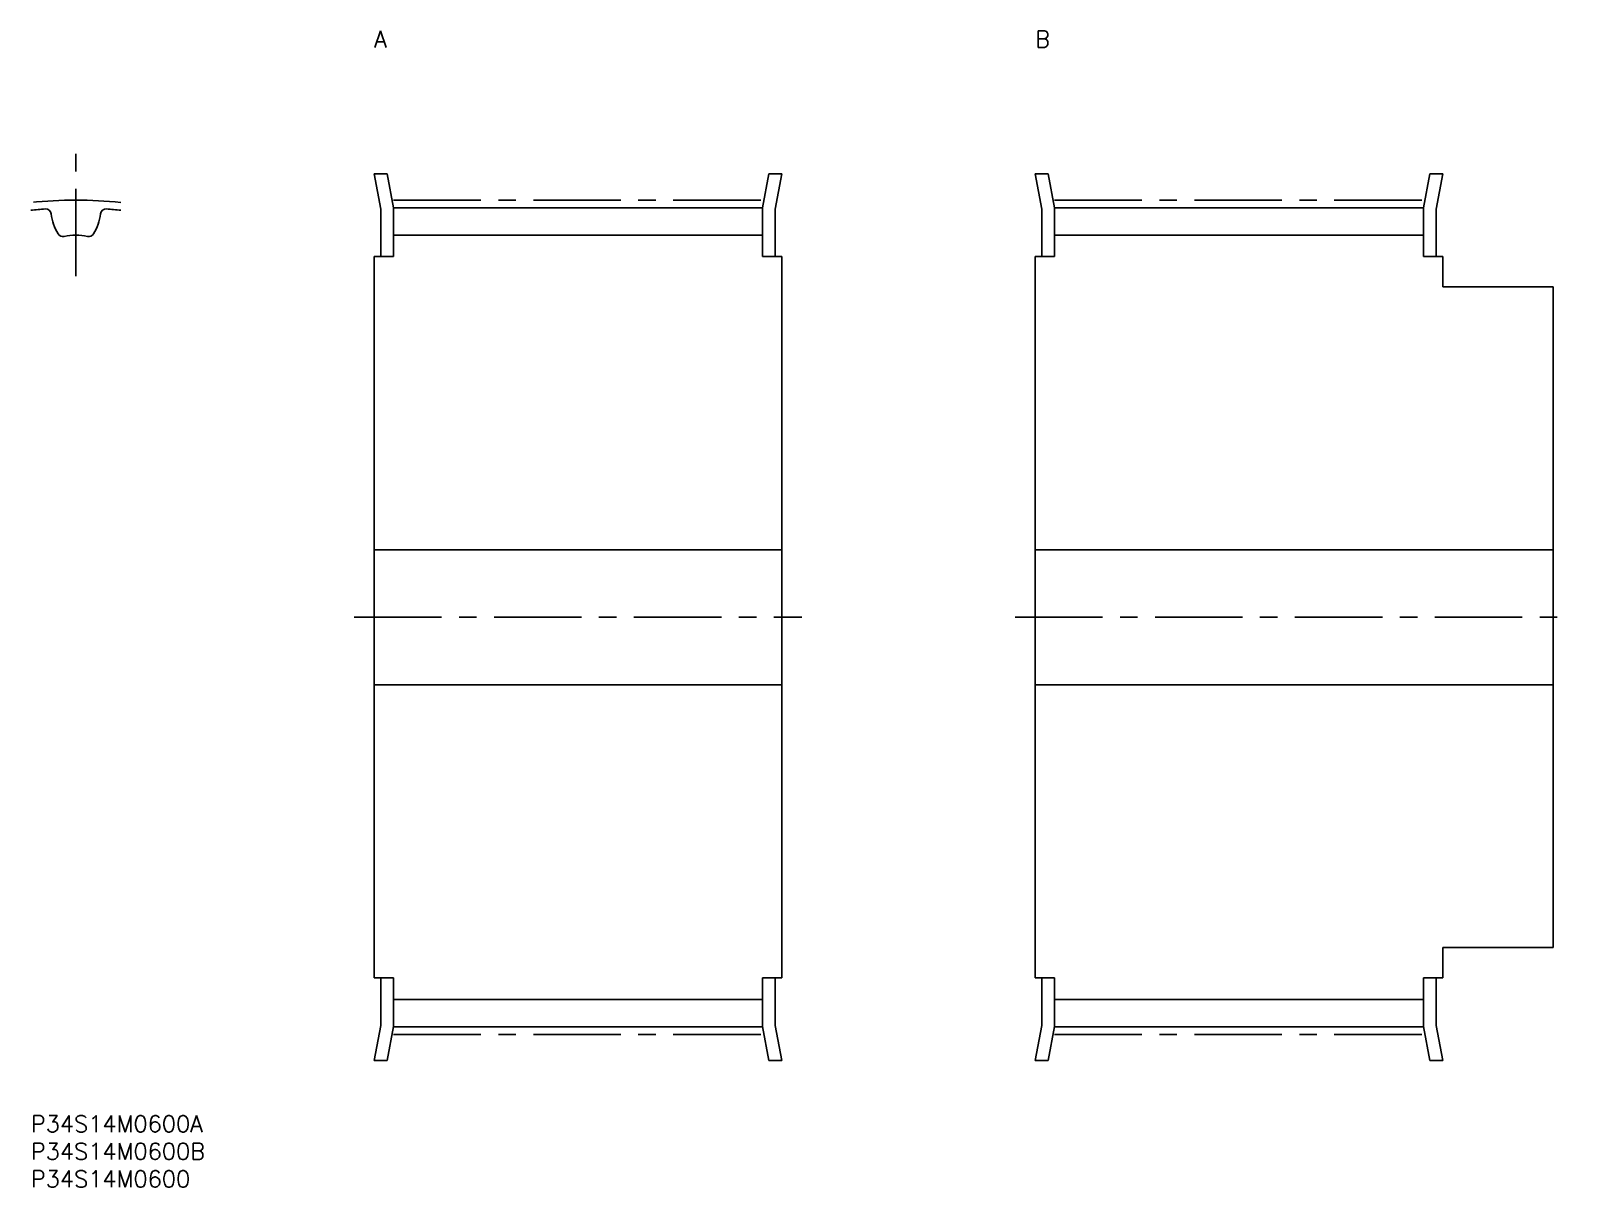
# Model space of a CAD drawing. Extents: x 0 to 280, y -13 to 197.
import ezdxf

# ---------------------------------------------------------------- set-up
doc = ezdxf.new("R2010")
doc.units = 0
doc.header["$LTSCALE"] = 0.5
doc.linetypes.add('CENTER', pattern=[50.8, 31.75, -6.35, 6.35, -6.35])
for name, color, linetype in [('MSM_CENTER', 1, 'CENTER'), ('MSM_CONTINUOUS', 7, 'CONTINUOUS'), ('MSM_PART_NUMBER', 7, 'CONTINUOUS')]:
    doc.layers.add(name, color=color, linetype=linetype)
doc.styles.get("Standard").update_dxf_attribs({"font": 'txt.shx', "height": 3, "bigfont": 'bigfont.shx'})

# ---------------------------------------------------------------- blocks, each defined once
blk = doc.blocks.new('*U31')
at = {"layer": 'MSM_PART_NUMBER'}
blk.add_text('P34S14M0600A', height=3, dxfattribs=at).set_placement((0, -3))
blk = doc.blocks.new('*U32')
at = {"layer": 'MSM_PART_NUMBER'}
blk.add_text('P34S14M0600B', height=3, dxfattribs=at).set_placement((0, -8))
blk = doc.blocks.new('*U33')
at = {"layer": 'MSM_PART_NUMBER'}
blk.add_text('P34S14M0600', height=3, dxfattribs=at).set_placement((0, -13))
blk = doc.blocks.new('*U34')
at = {"layer": 'MSM_PART_NUMBER'}
blk.add_text('A', height=3, dxfattribs=at).set_placement((62.33, 194))
blk = doc.blocks.new('*U35')
at = {"layer": 'MSM_PART_NUMBER'}
blk.add_text('B', height=3, dxfattribs=at).set_placement((182.33, 194))

msp = doc.modelspace()

# ---------------------------------------------------------------- linework, layer by layer
at = {"layer": 'MSM_CENTER'}
for p, q in [((8.17, 152.43), (8.17, 175.02)), ((65.83, 166.26), (132.83, 166.26)), ((185.83, 166.26), (252.83, 166.26)), ((58.68, 90.5), (139.98, 90.5)), ((178.68, 90.5), (279.98, 90.5)), ((65.83, 14.74), (132.83, 14.74)), ((185.83, 14.74), (252.83, 14.74))]:
    msp.add_line(p, q, dxfattribs=at)
msp.add_arc((8.17, 90.5), 75.76, 83.8111, 96.1889, dxfattribs=at)
at = {"layer": 'MSM_CONTINUOUS'}
for p, q in [((64.68, 171), (62.33, 171)), ((62.33, 171), (63.53, 164.64)), ((65.83, 164.85), (64.68, 171)), ((133.99, 171), (132.83, 164.85)), ((136.33, 171), (133.99, 171)), ((135.13, 164.64), (136.33, 171)), ((184.68, 171), (182.33, 171)), ((182.33, 171), (183.53, 164.64)), ((185.83, 164.85), (184.68, 171)), ((253.99, 171), (252.83, 164.85)), ((256.33, 171), (253.99, 171)), ((255.13, 164.64), (256.33, 171)), ((63.53, 164.64), (63.53, 156)), ((65.83, 164.86), (65.83, 156)), ((65.83, 164.86), (132.83, 164.86)), ((132.83, 164.86), (132.83, 156)), ((135.13, 156), (135.13, 164.64)), ((183.53, 164.64), (183.53, 156)), ((185.83, 164.86), (185.83, 156)), ((185.83, 164.86), (252.83, 164.86)), ((252.83, 164.86), (252.83, 156)), ((255.13, 156), (255.13, 164.64)), ((132.83, 159.91), (65.83, 159.91)), ((252.83, 159.91), (185.83, 159.91)), ((62.33, 156), (62.33, 25)), ((65.83, 156), (62.33, 156)), ((136.33, 156), (132.83, 156)), ((136.33, 25), (136.33, 156)), ((182.33, 156), (182.33, 25)), ((185.83, 156), (182.33, 156)), ((256.33, 156), (252.83, 156)), ((256.33, 150.5), (256.33, 156)), ((276.33, 150.5), (256.33, 150.5)), ((276.33, 30.5), (276.33, 150.5)), ((136.33, 102.75), (62.33, 102.75)), ((276.33, 102.75), (182.33, 102.75)), ((62.33, 78.25), (136.33, 78.25)), ((182.33, 78.25), (276.33, 78.25)), ((256.33, 25), (256.33, 30.5)), ((256.33, 30.5), (276.33, 30.5)), ((62.33, 25), (65.83, 25)), ((63.53, 25), (63.53, 16.36)), ((65.83, 25), (65.83, 16.14)), ((132.83, 25), (132.83, 16.14)), ((132.83, 25), (136.33, 25)), ((135.13, 16.36), (135.13, 25)), ((182.33, 25), (185.83, 25)), ((183.53, 25), (183.53, 16.36)), ((185.83, 25), (185.83, 16.14)), ((252.83, 25), (252.83, 16.14)), ((252.83, 25), (256.33, 25)), ((255.13, 16.36), (255.13, 25)), ((65.83, 21.09), (132.83, 21.09)), ((185.83, 21.09), (252.83, 21.09)), ((63.53, 16.36), (62.33, 10)), ((64.68, 10), (65.83, 16.15)), ((65.83, 16.14), (132.83, 16.14)), ((132.83, 16.15), (133.99, 10)), ((136.33, 10), (135.13, 16.36)), ((183.53, 16.36), (182.33, 10)), ((184.68, 10), (185.83, 16.15)), ((185.83, 16.14), (252.83, 16.14)), ((252.83, 16.15), (253.99, 10)), ((256.33, 10), (255.13, 16.36)), ((62.33, 10), (64.68, 10)), ((133.99, 10), (136.33, 10)), ((182.33, 10), (184.68, 10)), ((253.99, 10), (256.33, 10))]:
    msp.add_line(p, q, dxfattribs=at)
for centre, radius, start, end in [((8.17, 90.5), 74.36, 94.2823, 96.3059), ((2.69, 163.66), 1, 6.851, 94.2823), ((12.72, 164.86), 9.1, 186.851, 211.4746), ((3.62, 164.86), 9.1, 328.5254, 353.149), ((13.65, 163.66), 1, 85.7177, 173.149), ((8.17, 90.5), 74.36, 83.6941, 85.7177), ((5.81, 160.63), 1, 211.4746, 283.5027), ((8.17, 150.81), 9.1, 76.4973, 103.5027), ((10.53, 160.63), 1, 256.4973, 328.5254)]:
    msp.add_arc(centre, radius, start, end, dxfattribs=at)

# ---------------------------------------------------------------- block references
for name in ['*U34', '*U35', '*U31', '*U32', '*U33']:
    msp.add_blockref(name, (0, 0), dxfattribs=at)

doc.saveas('drawing.dxf')
